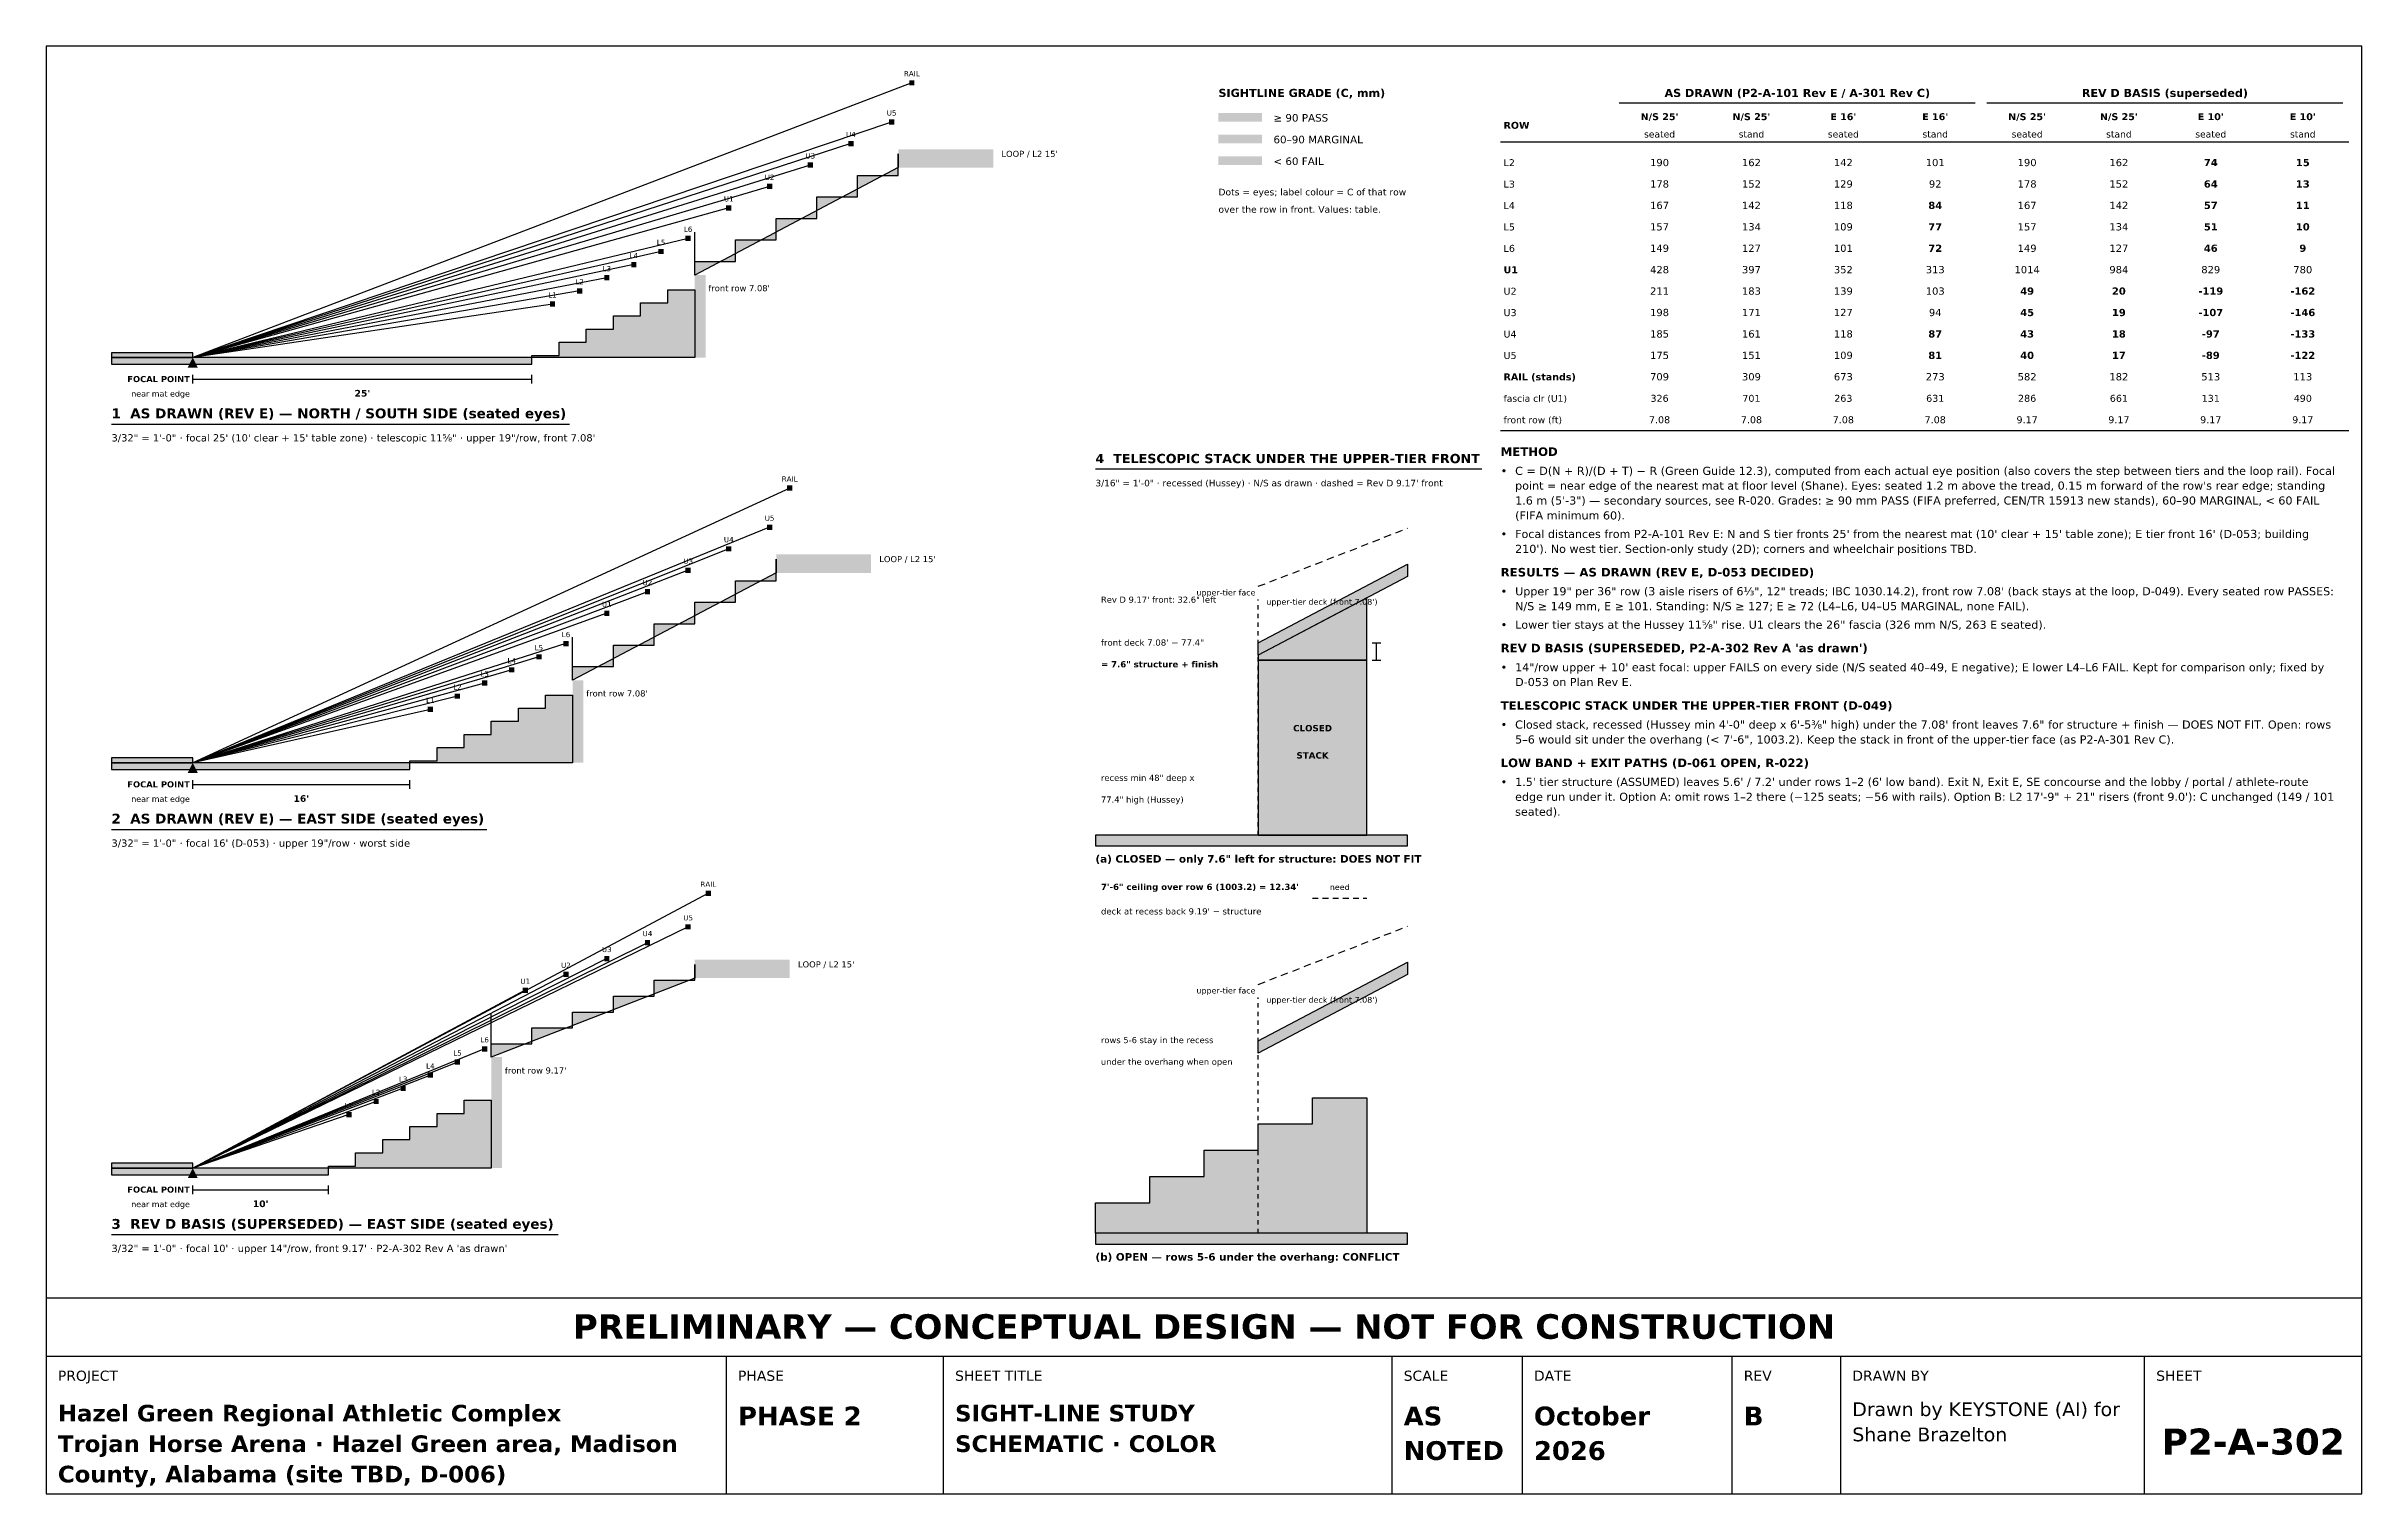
# Model space of a CAD drawing. Header units: inches. Extents: x 0.5 to 16.5, y 0.5 to 10.5.
import ezdxf
from ezdxf.enums import TextEntityAlignment as Align

# ---------------------------------------------------------------- set-up
doc = ezdxf.new("R2010")
doc.units = ezdxf.units.IN
doc.header["$MEASUREMENT"] = 0
for name, color, linetype in [('A-ANNO-TEXT', 7, 'Continuous'), ('A-SITE-CUTL', 7, 'Continuous'), ('A-SITE-FILL', 7, 'Continuous'), ('A-SITE-IDEN', 7, 'Continuous'), ('A-SITE-SLIN', 7, 'Continuous'), ('G-ANNO-TTLB', 7, 'Continuous')]:
    doc.layers.add(name, color=color, linetype=linetype)
doc.styles.add('KS-BOLD', font='DejaVuSans-Bold.ttf')
doc.styles.add('KS-REG', font='DejaVuSans.ttf')

msp = doc.modelspace()

# ---------------------------------------------------------------- hatches: boundary and pattern name
at = {"layer": 'A-SITE-CUTL', "true_color": 0xa7b3c3}
for points in [[(4.981, 9.014), (5.262, 9.014), (5.262, 9.162), (5.544, 9.162), (5.544, 9.311), (5.825, 9.311), (5.825, 9.459), (6.106, 9.459), (6.106, 9.608), (6.387, 9.608), (6.387, 9.756), (6.387, 9.662), (4.981, 8.92)], [(4.137, 6.214), (4.419, 6.214), (4.419, 6.362), (4.7, 6.362), (4.7, 6.511), (4.981, 6.511), (4.981, 6.659), (5.262, 6.659), (5.262, 6.808), (5.544, 6.808), (5.544, 6.956), (5.544, 6.862), (4.137, 6.12)], [(8.875, 6.378), (9.906, 6.922), (9.906, 6.838), (8.875, 6.294)], [(8.875, 3.628), (9.906, 4.172), (9.906, 4.088), (8.875, 3.544)], [(3.575, 3.609), (3.856, 3.609), (3.856, 3.719), (4.137, 3.719), (4.137, 3.828), (4.419, 3.828), (4.419, 3.937), (4.7, 3.937), (4.7, 4.047), (4.981, 4.047), (4.981, 4.156), (4.981, 4.062), (3.575, 3.516)]]:
    msp.add_hatch(color=7, dxfattribs=at).paths.add_polyline_path(points)
at = {"layer": 'A-SITE-CUTL', "true_color": 0x3c3c3c}
for points in [[(6.387, 9.662), (7.044, 9.662), (7.044, 9.756), (6.387, 9.756)], [(4.981, 8.35), (5.056, 8.35), (5.056, 8.92), (4.981, 8.92)], [(5.544, 6.862), (6.2, 6.862), (6.2, 6.956), (5.544, 6.956)], [(4.137, 5.55), (4.212, 5.55), (4.212, 6.12), (4.137, 6.12)], [(4.981, 4.062), (5.637, 4.062), (5.637, 4.156), (4.981, 4.156)], [(3.575, 2.75), (3.65, 2.75), (3.65, 3.516), (3.575, 3.516)]]:
    msp.add_hatch(color=7, dxfattribs=at).paths.add_polyline_path(points)
at = {"layer": 'A-SITE-CUTL', "true_color": 0xd88a8a}
for points in [[(3.856, 8.35), (3.856, 8.364), (4.044, 8.364), (4.044, 8.455), (4.231, 8.455), (4.231, 8.546), (4.419, 8.546), (4.419, 8.637), (4.606, 8.637), (4.606, 8.727), (4.794, 8.727), (4.794, 8.818), (4.981, 8.818), (4.981, 8.35)], [(3.012, 5.55), (3.012, 5.564), (3.2, 5.564), (3.2, 5.655), (3.387, 5.655), (3.387, 5.746), (3.575, 5.746), (3.575, 5.837), (3.762, 5.837), (3.762, 5.927), (3.95, 5.927), (3.95, 6.018), (4.137, 6.018), (4.137, 5.55)], [(2.45, 2.75), (2.45, 2.764), (2.637, 2.764), (2.637, 2.855), (2.825, 2.855), (2.825, 2.946), (3.012, 2.946), (3.012, 3.037), (3.2, 3.037), (3.2, 3.127), (3.387, 3.127), (3.387, 3.218), (3.575, 3.218), (3.575, 2.75)], [(7.75, 2.3), (7.75, 2.51), (8.125, 2.51), (8.125, 2.691), (8.5, 2.691), (8.5, 2.873), (8.875, 2.873), (8.875, 3.055), (9.25, 3.055), (9.25, 3.236), (9.625, 3.236), (9.625, 2.3)]]:
    msp.add_hatch(color=7, dxfattribs=at).paths.add_polyline_path(points)
at = {"layer": 'A-SITE-CUTL', "true_color": 0xb9b9b9}
msp.add_hatch(color=7, dxfattribs=at).paths.add_polyline_path([(8.875, 5.05), (9.625, 5.05), (9.625, 6.259), (8.875, 6.259)])
at = {"layer": 'A-SITE-FILL', "true_color": 0xc8693a}
for points in [[(6.387, 9.756), (7.044, 9.756), (7.044, 9.789), (6.387, 9.789)], [(5.544, 6.956), (6.2, 6.956), (6.2, 6.989), (5.544, 6.989)], [(4.981, 4.156), (5.637, 4.156), (5.637, 4.189), (4.981, 4.189)]]:
    msp.add_hatch(color=7, dxfattribs=at).paths.add_polyline_path(points)
at = {"layer": 'A-SITE-FILL', "true_color": 0xc9a227}
for points in [[(0.95, 8.35), (1.512, 8.35), (1.512, 8.383), (0.95, 8.383)], [(0.95, 5.55), (1.512, 5.55), (1.512, 5.583), (0.95, 5.583)], [(0.95, 2.75), (1.512, 2.75), (1.512, 2.783), (0.95, 2.783)]]:
    msp.add_hatch(color=7, dxfattribs=at).paths.add_polyline_path(points)
at = {"layer": 'A-SITE-FILL', "true_color": 0xd9b77e}
for points in [[(0.95, 8.303), (3.856, 8.303), (3.856, 8.35), (0.95, 8.35)], [(0.95, 5.503), (3.012, 5.503), (3.012, 5.55), (0.95, 5.55)], [(7.75, 4.975), (9.906, 4.975), (9.906, 5.05), (7.75, 5.05)], [(0.95, 2.703), (2.45, 2.703), (2.45, 2.75), (0.95, 2.75)], [(7.75, 2.225), (9.906, 2.225), (9.906, 2.3), (7.75, 2.3)]]:
    msp.add_hatch(color=7, dxfattribs=at).paths.add_polyline_path(points)
at = {"layer": 'A-SITE-FILL', "true_color": 0xf3d9a4}
msp.add_hatch(color=7, dxfattribs=at).paths.add_polyline_path([(8.875, 6.259), (9.625, 6.259), (9.625, 6.69), (8.875, 6.294)])
at = {"layer": 'A-SITE-SLIN', "true_color": 0x2b2b2b}
for points in [[(6.463, 10.23), (6.499, 10.23), (6.499, 10.266), (6.463, 10.266)], [(6.323, 9.959), (6.359, 9.959), (6.359, 9.995), (6.323, 9.995)], [(8.6, 9.98), (8.9, 9.98), (8.9, 10.04), (8.6, 10.04)], [(6.042, 9.81), (6.078, 9.81), (6.078, 9.846), (6.042, 9.846)], [(5.761, 9.662), (5.797, 9.662), (5.797, 9.698), (5.761, 9.698)], [(5.48, 9.514), (5.516, 9.514), (5.516, 9.55), (5.48, 9.55)], [(5.198, 9.365), (5.234, 9.365), (5.234, 9.401), (5.198, 9.401)], [(4.917, 9.155), (4.953, 9.155), (4.953, 9.191), (4.917, 9.191)], [(4.542, 8.974), (4.578, 8.974), (4.578, 9.01), (4.542, 9.01)], [(4.73, 9.064), (4.766, 9.064), (4.766, 9.1), (4.73, 9.1)], [(4.167, 8.792), (4.203, 8.792), (4.203, 8.828), (4.167, 8.828)], [(4.355, 8.883), (4.391, 8.883), (4.391, 8.919), (4.355, 8.919)], [(3.98, 8.701), (4.016, 8.701), (4.016, 8.737), (3.98, 8.737)], [(5.619, 7.43), (5.655, 7.43), (5.655, 7.466), (5.619, 7.466)], [(5.198, 7.01), (5.234, 7.01), (5.234, 7.046), (5.198, 7.046)], [(5.48, 7.159), (5.516, 7.159), (5.516, 7.195), (5.48, 7.195)], [(4.917, 6.862), (4.953, 6.862), (4.953, 6.898), (4.917, 6.898)], [(4.636, 6.714), (4.672, 6.714), (4.672, 6.75), (4.636, 6.75)], [(4.355, 6.565), (4.391, 6.565), (4.391, 6.601), (4.355, 6.601)], [(3.886, 6.264), (3.922, 6.264), (3.922, 6.3), (3.886, 6.3)], [(4.073, 6.355), (4.109, 6.355), (4.109, 6.391), (4.073, 6.391)], [(3.511, 6.083), (3.547, 6.083), (3.547, 6.119), (3.511, 6.119)], [(3.698, 6.174), (3.734, 6.174), (3.734, 6.21), (3.698, 6.21)], [(3.136, 5.901), (3.172, 5.901), (3.172, 5.937), (3.136, 5.937)], [(3.323, 5.992), (3.359, 5.992), (3.359, 6.028), (3.323, 6.028)], [(5.057, 4.63), (5.093, 4.63), (5.093, 4.666), (5.057, 4.666)], [(3.792, 3.96), (3.828, 3.96), (3.828, 3.996), (3.792, 3.996)], [(2.573, 3.101), (2.609, 3.101), (2.609, 3.137), (2.573, 3.137)]]:
    msp.add_hatch(color=7, dxfattribs=at).paths.add_polyline_path(points)
at = {"layer": 'A-SITE-SLIN', "true_color": 0xd9822b}
for points in [[(8.6, 9.83), (8.9, 9.83), (8.9, 9.89), (8.6, 9.89)], [(2.761, 3.192), (2.797, 3.192), (2.797, 3.228), (2.761, 3.228)], [(2.948, 3.283), (2.984, 3.283), (2.984, 3.319), (2.948, 3.319)]]:
    msp.add_hatch(color=7, dxfattribs=at).paths.add_polyline_path(points)
at = {"layer": 'A-SITE-SLIN', "true_color": 0xcc0000}
for points in [[(8.6, 9.68), (8.9, 9.68), (8.9, 9.74), (8.6, 9.74)], [(1.477, 8.28), (1.547, 8.28), (1.512, 8.35)], [(1.477, 5.48), (1.547, 5.48), (1.512, 5.55)], [(4.636, 4.289), (4.672, 4.289), (4.672, 4.325), (4.636, 4.325)], [(4.917, 4.398), (4.953, 4.398), (4.953, 4.434), (4.917, 4.434)], [(4.355, 4.179), (4.391, 4.179), (4.391, 4.215), (4.355, 4.215)], [(4.073, 4.07), (4.109, 4.07), (4.109, 4.106), (4.073, 4.106)], [(3.511, 3.555), (3.547, 3.555), (3.547, 3.591), (3.511, 3.591)], [(3.136, 3.374), (3.172, 3.374), (3.172, 3.41), (3.136, 3.41)], [(3.323, 3.464), (3.359, 3.464), (3.359, 3.5), (3.323, 3.5)], [(1.477, 2.68), (1.547, 2.68), (1.512, 2.75)]]:
    msp.add_hatch(color=7, dxfattribs=at).paths.add_polyline_path(points)

# ---------------------------------------------------------------- linework, layer by layer
at = {"layer": 'A-ANNO-TEXT'}
for p, q in [((11.37, 10.11), (13.83, 10.11)), ((13.91, 10.11), (16.37, 10.11)), ((10.55, 9.84), (16.41, 9.84)), ((0.95, 7.89), (4.115, 7.89)), ((10.55, 7.846), (16.41, 7.846)), ((7.75, 7.58), (10.419, 7.58)), ((0.95, 5.09), (3.545, 5.09)), ((0.95, 2.29), (4.036, 2.29))]:
    msp.add_line(p, q, dxfattribs=at)
at = {"layer": 'A-SITE-CUTL'}
for p, q in [((4.981, 9.014), (4.981, 9.217)), ((4.137, 6.214), (4.137, 6.417)), ((3.575, 3.609), (3.575, 3.812))]:
    msp.add_line(p, q, dxfattribs=at)
for points in [[(4.981, 9.014), (5.262, 9.014), (5.262, 9.162), (5.544, 9.162), (5.544, 9.311), (5.825, 9.311), (5.825, 9.459), (6.106, 9.459), (6.106, 9.608), (6.387, 9.608), (6.387, 9.756), (6.387, 9.662), (4.981, 8.92)], [(3.856, 8.35), (3.856, 8.364), (4.044, 8.364), (4.044, 8.455), (4.231, 8.455), (4.231, 8.546), (4.419, 8.546), (4.419, 8.637), (4.606, 8.637), (4.606, 8.727), (4.794, 8.727), (4.794, 8.818), (4.981, 8.818), (4.981, 8.35)], [(4.137, 6.214), (4.419, 6.214), (4.419, 6.362), (4.7, 6.362), (4.7, 6.511), (4.981, 6.511), (4.981, 6.659), (5.262, 6.659), (5.262, 6.808), (5.544, 6.808), (5.544, 6.956), (5.544, 6.862), (4.137, 6.12)], [(8.875, 6.378), (9.906, 6.922), (9.906, 6.838), (8.875, 6.294)], [(8.875, 5.05), (9.625, 5.05), (9.625, 6.259), (8.875, 6.259)], [(3.012, 5.55), (3.012, 5.564), (3.2, 5.564), (3.2, 5.655), (3.387, 5.655), (3.387, 5.746), (3.575, 5.746), (3.575, 5.837), (3.762, 5.837), (3.762, 5.927), (3.95, 5.927), (3.95, 6.018), (4.137, 6.018), (4.137, 5.55)], [(8.875, 3.628), (9.906, 4.172), (9.906, 4.088), (8.875, 3.544)], [(3.575, 3.609), (3.856, 3.609), (3.856, 3.719), (4.137, 3.719), (4.137, 3.828), (4.419, 3.828), (4.419, 3.937), (4.7, 3.937), (4.7, 4.047), (4.981, 4.047), (4.981, 4.156), (4.981, 4.062), (3.575, 3.516)], [(2.45, 2.75), (2.45, 2.764), (2.637, 2.764), (2.637, 2.855), (2.825, 2.855), (2.825, 2.946), (3.012, 2.946), (3.012, 3.037), (3.2, 3.037), (3.2, 3.127), (3.387, 3.127), (3.387, 3.218), (3.575, 3.218), (3.575, 2.75)], [(7.75, 2.3), (7.75, 2.51), (8.125, 2.51), (8.125, 2.691), (8.5, 2.691), (8.5, 2.873), (8.875, 2.873), (8.875, 3.055), (9.25, 3.055), (9.25, 3.236), (9.625, 3.236), (9.625, 2.3)]]:
    msp.add_lwpolyline(points, close=True, dxfattribs=at)
at = {"layer": 'A-SITE-FILL'}
for points in [[(0.95, 8.35), (1.512, 8.35), (1.512, 8.383), (0.95, 8.383)], [(0.95, 8.303), (3.856, 8.303), (3.856, 8.35), (0.95, 8.35)], [(8.875, 6.259), (9.625, 6.259), (9.625, 6.69), (8.875, 6.294)], [(0.95, 5.55), (1.512, 5.55), (1.512, 5.583), (0.95, 5.583)], [(0.95, 5.503), (3.012, 5.503), (3.012, 5.55), (0.95, 5.55)], [(7.75, 4.975), (9.906, 4.975), (9.906, 5.05), (7.75, 5.05)], [(0.95, 2.75), (1.512, 2.75), (1.512, 2.783), (0.95, 2.783)], [(0.95, 2.703), (2.45, 2.703), (2.45, 2.75), (0.95, 2.75)], [(7.75, 2.225), (9.906, 2.225), (9.906, 2.3), (7.75, 2.3)]]:
    msp.add_lwpolyline(points, close=True, dxfattribs=at)
at = {"layer": 'A-SITE-IDEN'}
for p, q in [((1.512, 8.17), (1.512, 8.23)), ((1.512, 8.2), (3.856, 8.2)), ((3.856, 8.17), (3.856, 8.23)), ((8.875, 6.67), (8.875, 6.678)), ((8.875, 6.61), (8.875, 6.64)), ((8.875, 6.55), (8.875, 6.58)), ((8.875, 6.49), (8.875, 6.52)), ((8.875, 6.43), (8.875, 6.46)), ((8.875, 6.37), (8.875, 6.4)), ((8.875, 6.31), (8.875, 6.34)), ((8.875, 6.25), (8.875, 6.28)), ((9.661, 6.378), (9.721, 6.378)), ((9.661, 6.259), (9.721, 6.259)), ((9.691, 6.259), (9.691, 6.378)), ((8.875, 6.19), (8.875, 6.22)), ((8.875, 6.13), (8.875, 6.16)), ((8.875, 6.07), (8.875, 6.1)), ((8.875, 6.01), (8.875, 6.04)), ((8.875, 5.95), (8.875, 5.98)), ((8.875, 5.89), (8.875, 5.92)), ((8.875, 5.83), (8.875, 5.86)), ((8.875, 5.77), (8.875, 5.8)), ((8.875, 5.71), (8.875, 5.74)), ((8.875, 5.65), (8.875, 5.68)), ((8.875, 5.59), (8.875, 5.62)), ((8.875, 5.53), (8.875, 5.56)), ((8.875, 5.47), (8.875, 5.5)), ((1.512, 5.37), (1.512, 5.43)), ((1.512, 5.4), (3.012, 5.4)), ((3.012, 5.37), (3.012, 5.43)), ((8.875, 5.41), (8.875, 5.44)), ((8.875, 5.35), (8.875, 5.38)), ((8.875, 5.29), (8.875, 5.32)), ((8.875, 5.23), (8.875, 5.26)), ((8.875, 5.17), (8.875, 5.2)), ((8.875, 5.11), (8.875, 5.14)), ((8.875, 5.05), (8.875, 5.08)), ((8.875, 3.92), (8.875, 3.928)), ((8.875, 3.86), (8.875, 3.89)), ((8.875, 3.8), (8.875, 3.83)), ((8.875, 3.74), (8.875, 3.77)), ((8.875, 3.68), (8.875, 3.71)), ((8.875, 3.62), (8.875, 3.65)), ((8.875, 3.56), (8.875, 3.59)), ((8.875, 3.5), (8.875, 3.53)), ((8.875, 3.44), (8.875, 3.47)), ((8.875, 3.38), (8.875, 3.41)), ((8.875, 3.32), (8.875, 3.35)), ((8.875, 3.26), (8.875, 3.29)), ((8.875, 3.2), (8.875, 3.23)), ((8.875, 3.14), (8.875, 3.17)), ((8.875, 3.08), (8.875, 3.11)), ((8.875, 3.02), (8.875, 3.05)), ((8.875, 2.96), (8.875, 2.99)), ((8.875, 2.9), (8.875, 2.93)), ((8.875, 2.84), (8.875, 2.87)), ((8.875, 2.78), (8.875, 2.81)), ((8.875, 2.72), (8.875, 2.75)), ((1.512, 2.57), (1.512, 2.63)), ((1.512, 2.6), (2.45, 2.6)), ((2.45, 2.57), (2.45, 2.63)), ((8.875, 2.66), (8.875, 2.69)), ((8.875, 2.6), (8.875, 2.63)), ((8.875, 2.54), (8.875, 2.57)), ((8.875, 2.48), (8.875, 2.51)), ((8.875, 2.42), (8.875, 2.45)), ((8.875, 2.36), (8.875, 2.39)), ((8.875, 2.3), (8.875, 2.33))]:
    msp.add_line(p, q, dxfattribs=at)
at = {"layer": 'A-SITE-SLIN'}
for p, q in [((6.481, 10.248), (1.512, 8.35)), ((6.341, 9.977), (1.512, 8.35)), ((6.06, 9.828), (1.512, 8.35)), ((5.779, 9.68), (1.512, 8.35)), ((5.498, 9.532), (1.512, 8.35)), ((5.216, 9.383), (1.512, 8.35)), ((4.935, 9.173), (1.512, 8.35)), ((4.748, 9.082), (1.512, 8.35)), ((4.56, 8.992), (1.512, 8.35)), ((4.373, 8.901), (1.512, 8.35)), ((4.185, 8.81), (1.512, 8.35)), ((3.998, 8.719), (1.512, 8.35)), ((5.637, 7.448), (1.512, 5.55)), ((5.498, 7.177), (1.512, 5.55)), ((9.588, 7.046), (9.635, 7.064)), ((9.667, 7.077), (9.714, 7.095)), ((9.746, 7.108), (9.793, 7.126)), ((9.826, 7.138), (9.872, 7.157)), ((9.905, 7.169), (9.906, 7.17)), ((5.216, 7.028), (1.512, 5.55)), ((4.935, 6.88), (1.512, 5.55)), ((9.192, 6.892), (9.238, 6.91)), ((9.271, 6.923), (9.318, 6.941)), ((9.35, 6.954), (9.397, 6.972)), ((9.43, 6.984), (9.476, 7.003)), ((9.509, 7.015), (9.555, 7.033)), ((4.654, 6.732), (1.512, 5.55)), ((8.875, 6.769), (8.922, 6.787)), ((8.954, 6.8), (9.001, 6.818)), ((9.033, 6.83), (9.08, 6.848)), ((9.113, 6.861), (9.159, 6.879)), ((4.373, 6.583), (1.512, 5.55)), ((4.091, 6.373), (1.512, 5.55)), ((3.904, 6.282), (1.512, 5.55)), ((3.716, 6.192), (1.512, 5.55)), ((3.529, 6.101), (1.512, 5.55)), ((3.341, 6.01), (1.512, 5.55)), ((3.154, 5.919), (1.512, 5.55)), ((5.075, 4.648), (1.512, 2.75)), ((9.25, 4.614), (9.29, 4.614)), ((9.32, 4.614), (9.36, 4.614)), ((9.39, 4.614), (9.43, 4.614)), ((9.46, 4.614), (9.5, 4.614)), ((9.53, 4.614), (9.57, 4.614)), ((9.6, 4.614), (9.625, 4.614)), ((4.935, 4.416), (1.512, 2.75)), ((9.667, 4.327), (9.714, 4.345)), ((9.746, 4.358), (9.793, 4.376)), ((9.826, 4.388), (9.872, 4.407)), ((9.905, 4.419), (9.906, 4.42)), ((4.654, 4.307), (1.512, 2.75)), ((4.373, 4.197), (1.512, 2.75)), ((9.192, 4.142), (9.238, 4.16)), ((9.271, 4.173), (9.318, 4.191)), ((9.35, 4.204), (9.397, 4.222)), ((9.43, 4.234), (9.476, 4.253)), ((9.509, 4.265), (9.555, 4.283)), ((9.588, 4.296), (9.635, 4.314)), ((4.091, 4.088), (1.512, 2.75)), ((8.875, 4.019), (8.922, 4.037)), ((8.954, 4.05), (9.001, 4.068)), ((9.033, 4.08), (9.08, 4.098)), ((9.113, 4.111), (9.159, 4.129)), ((3.81, 3.978), (1.512, 2.75)), ((3.529, 3.573), (1.512, 2.75)), ((3.341, 3.482), (1.512, 2.75)), ((3.154, 3.392), (1.512, 2.75)), ((2.966, 3.301), (1.512, 2.75)), ((2.779, 3.21), (1.512, 2.75)), ((2.591, 3.119), (1.512, 2.75))]:
    msp.add_line(p, q, dxfattribs=at)
at = {"layer": 'G-ANNO-TTLB'}
for p, q in [((0.5, 1.45), (16.5, 1.45)), ((5.2, 0.5), (5.2, 1.45)), ((6.7, 0.5), (6.7, 1.45)), ((9.8, 0.5), (9.8, 1.45)), ((10.7, 0.5), (10.7, 1.45)), ((12.15, 0.5), (12.15, 1.45)), ((12.9, 0.5), (12.9, 1.45)), ((15, 0.5), (15, 1.45))]:
    msp.add_line(p, q, dxfattribs=at)
for points in [[(0.5, 0.5), (16.5, 0.5), (16.5, 10.5), (0.5, 10.5)], [(0.5, 1.45), (16.5, 1.45), (16.5, 1.85), (0.5, 1.85)]]:
    msp.add_lwpolyline(points, close=True, dxfattribs=at)

# ---------------------------------------------------------------- texts
at = {"layer": 'A-ANNO-TEXT'}
for s, height, style, p in [('SIGHTLINE GRADE (C, mm)', 0.056, 'KS-BOLD', (8.6, 10.15)), ('≥ 90 PASS', 0.052, 'KS-REG', (8.98, 9.98)), ('ROW', 0.048, 'KS-BOLD', (10.57, 9.93)), ('60–90 MARGINAL', 0.052, 'KS-REG', (8.98, 9.83)), ('< 60 FAIL', 0.052, 'KS-REG', (8.98, 9.68)), ('L2', 0.048, 'KS-REG', (10.57, 9.672)), ('Dots = eyes; label colour = C of that row', 0.046, 'KS-REG', (8.6, 9.47)), ('L3', 0.048, 'KS-REG', (10.57, 9.524)), ('over the row in front. Values: table.', 0.046, 'KS-REG', (8.6, 9.35)), ('L4', 0.048, 'KS-REG', (10.57, 9.376)), ('L5', 0.048, 'KS-REG', (10.57, 9.228)), ('L6', 0.048, 'KS-REG', (10.57, 9.08)), ('U1', 0.048, 'KS-BOLD', (10.57, 8.932)), ('U2', 0.048, 'KS-REG', (10.57, 8.784)), ('U3', 0.048, 'KS-REG', (10.57, 8.636)), ('U4', 0.048, 'KS-REG', (10.57, 8.488)), ('U5', 0.048, 'KS-REG', (10.57, 8.34)), ('RAIL (stands)', 0.048, 'KS-BOLD', (10.57, 8.192)), ('fascia clr (U1)', 0.046, 'KS-REG', (10.57, 8.044)), ('front row (ft)', 0.046, 'KS-REG', (10.57, 7.896)), ('4  TELESCOPIC STACK UNDER THE UPPER-TIER FRONT', 0.064, 'KS-BOLD', (7.75, 7.62)), ('METHOD', 0.059, 'KS-BOLD', (10.55, 7.67)), ('•', 0.056, 'KS-REG', (10.55, 7.539)), ('C = D(N + R)/(D + T) − R (Green Guide 12.3), computed from each actual eye position (also covers the step between tiers and the loop rail). Focal', 0.056, 'KS-REG', (10.65, 7.539)), ('3/16" = 1\'-0" · recessed (Hussey) · N/S as drawn · dashed = Rev D 9.17\' front', 0.045, 'KS-REG', (7.75, 7.46)), ("point = near edge of the nearest mat at floor level (Shane). Eyes: seated 1.2 m above the tread, 0.15 m forward of the row's rear edge; standing", 0.056, 'KS-REG', (10.65, 7.437)), ('1.6 m (5\'-3") — secondary sources, see R-020. Grades: ≥ 90 mm PASS (FIFA preferred, CEN/TR 15913 new stands), 60–90 MARGINAL, < 60 FAIL', 0.056, 'KS-REG', (10.65, 7.334)), ('(FIFA minimum 60).', 0.056, 'KS-REG', (10.65, 7.231)), ('•', 0.056, 'KS-REG', (10.55, 7.103)), ("210'). No west tier. Section-only study (2D); corners and wheelchair positions TBD.", 0.056, 'KS-REG', (10.65, 7)), ("Focal distances from P2-A-101 Rev E: N and S tier fronts 25' from the nearest mat (10' clear + 15' table zone); E tier front 16' (D-053; building", 0.056, 'KS-REG', (10.65, 7.103)), ('RESULTS — AS DRAWN (REV E, D-053 DECIDED)', 0.059, 'KS-BOLD', (10.55, 6.837)), ('•', 0.056, 'KS-REG', (10.55, 6.707)), ('Upper 19" per 36" row (3 aisle risers of 6⅓", 12" treads; IBC 1030.14.2), front row 7.08\' (back stays at the loop, D-049). Every seated row PASSES:', 0.056, 'KS-REG', (10.65, 6.707)), ('Rev D 9.17\' front: 32.6" left', 0.042, 'KS-REG', (7.788, 6.656)), ("upper-tier deck (front 7.08')", 0.04, 'KS-REG', (8.931, 6.642)), ('N/S ≥ 149 mm, E ≥ 101. Standing: N/S ≥ 127; E ≥ 72 (L4–L6, U4–U5 MARGINAL, none FAIL).', 0.056, 'KS-REG', (10.65, 6.604)), ('front deck 7.08\' − 77.4"', 0.043, 'KS-REG', (7.788, 6.359)), ('•', 0.056, 'KS-REG', (10.55, 6.476)), ('Lower tier stays at the Hussey 11⅝" rise. U1 clears the 26" fascia (326 mm N/S, 263 E seated).', 0.056, 'KS-REG', (10.65, 6.476)), ('= 7.6" structure + finish', 0.043, 'KS-BOLD', (7.788, 6.209)), ("REV D BASIS (SUPERSEDED, P2-A-302 Rev A 'as drawn')", 0.059, 'KS-BOLD', (10.55, 6.313)), ('14"/row upper + 10\' east focal: upper FAILS on every side (N/S seated 40–49, E negative); E lower L4–L6 FAIL. Kept for comparison only; fixed by', 0.056, 'KS-REG', (10.65, 6.182)), ('•', 0.056, 'KS-REG', (10.55, 6.182)), ('D-053 on Plan Rev E.', 0.056, 'KS-REG', (10.65, 6.08)), ('TELESCOPIC STACK UNDER THE UPPER-TIER FRONT (D-049)', 0.059, 'KS-BOLD', (10.55, 5.916)), ('•', 0.056, 'KS-REG', (10.55, 5.786)), ('Closed stack, recessed (Hussey min 4\'-0" deep x 6\'-5⅜" high) under the 7.08\' front leaves 7.6" for structure + finish — DOES NOT FIT. Open: rows', 0.056, 'KS-REG', (10.65, 5.786)), ('5–6 would sit under the overhang (< 7\'-6", 1003.2). Keep the stack in front of the upper-tier face (as P2-A-301 Rev C).', 0.056, 'KS-REG', (10.65, 5.683)), ('recess min 48" deep x', 0.042, 'KS-REG', (7.788, 5.425)), ('LOW BAND + EXIT PATHS (D-061 OPEN, R-022)', 0.059, 'KS-BOLD', (10.55, 5.52)), ("1.5' tier structure (ASSUMED) leaves 5.6' / 7.2' under rows 1–2 (6' low band). Exit N, Exit E, SE concourse and the lobby / portal / athlete-route", 0.056, 'KS-REG', (10.65, 5.39)), ('77.4" high (Hussey)', 0.042, 'KS-REG', (7.788, 5.275)), ('•', 0.056, 'KS-REG', (10.55, 5.39)), ('edge run under it. Option A: omit rows 1–2 there (−125 seats; −56 with rails). Option B: L2 17\'-9" + 21" risers (front 9.0\'): C unchanged (149 / 101', 0.056, 'KS-REG', (10.65, 5.287)), ('seated).', 0.056, 'KS-REG', (10.65, 5.184)), ('(a) CLOSED — only 7.6" left for structure: DOES NOT FIT', 0.052, 'KS-BOLD', (7.75, 4.86)), ('7\'-6" ceiling over row 6 (1003.2) = 12.34\'', 0.043, 'KS-BOLD', (7.788, 4.671)), ("deck at recess back 9.19' − structure", 0.043, 'KS-REG', (7.788, 4.502)), ("upper-tier deck (front 7.08')", 0.04, 'KS-REG', (8.931, 3.892)), ('rows 5-6 stay in the recess', 0.042, 'KS-REG', (7.788, 3.613)), ('under the overhang when open', 0.042, 'KS-REG', (7.788, 3.463)), ('(b) OPEN — rows 5-6 under the overhang: CONFLICT', 0.052, 'KS-BOLD', (7.75, 2.11))]:
    msp.add_text(s, height=height, dxfattribs=dict(at, style=style)).set_placement(p)
for s, height, style, p in [('AS DRAWN (P2-A-101 Rev E / A-301 Rev C)', 0.056, 'KS-BOLD', (12.6, 10.15)), ('REV D BASIS (superseded)', 0.056, 'KS-BOLD', (15.14, 10.15)), ("N/S 25'", 0.048, 'KS-BOLD', (11.648, 9.99)), ("N/S 25'", 0.048, 'KS-BOLD', (12.283, 9.99)), ("E 16'", 0.048, 'KS-BOLD', (12.918, 9.99)), ("E 16'", 0.048, 'KS-BOLD', (13.553, 9.99)), ("N/S 25'", 0.048, 'KS-BOLD', (14.188, 9.99)), ("N/S 25'", 0.048, 'KS-BOLD', (14.822, 9.99)), ("E 10'", 0.048, 'KS-BOLD', (15.457, 9.99)), ("E 10'", 0.048, 'KS-BOLD', (16.093, 9.99)), ('seated', 0.046, 'KS-REG', (11.648, 9.87)), ('stand', 0.046, 'KS-REG', (12.283, 9.87)), ('seated', 0.046, 'KS-REG', (12.918, 9.87)), ('stand', 0.046, 'KS-REG', (13.553, 9.87)), ('seated', 0.046, 'KS-REG', (14.188, 9.87)), ('stand', 0.046, 'KS-REG', (14.822, 9.87)), ('seated', 0.046, 'KS-REG', (15.457, 9.87)), ('stand', 0.046, 'KS-REG', (16.093, 9.87)), ('190', 0.05, 'KS-REG', (11.648, 9.672)), ('162', 0.05, 'KS-REG', (12.283, 9.672)), ('142', 0.05, 'KS-REG', (12.918, 9.672)), ('101', 0.05, 'KS-REG', (13.553, 9.672)), ('190', 0.05, 'KS-REG', (14.188, 9.672)), ('162', 0.05, 'KS-REG', (14.822, 9.672)), ('74', 0.05, 'KS-BOLD', (15.457, 9.672)), ('15', 0.05, 'KS-BOLD', (16.093, 9.672)), ('178', 0.05, 'KS-REG', (11.648, 9.524)), ('152', 0.05, 'KS-REG', (12.283, 9.524)), ('129', 0.05, 'KS-REG', (12.918, 9.524)), ('92', 0.05, 'KS-REG', (13.553, 9.524)), ('178', 0.05, 'KS-REG', (14.188, 9.524)), ('152', 0.05, 'KS-REG', (14.822, 9.524)), ('64', 0.05, 'KS-BOLD', (15.457, 9.524)), ('13', 0.05, 'KS-BOLD', (16.093, 9.524)), ('167', 0.05, 'KS-REG', (11.648, 9.376)), ('142', 0.05, 'KS-REG', (12.283, 9.376)), ('118', 0.05, 'KS-REG', (12.918, 9.376)), ('84', 0.05, 'KS-BOLD', (13.553, 9.376)), ('167', 0.05, 'KS-REG', (14.188, 9.376)), ('142', 0.05, 'KS-REG', (14.822, 9.376)), ('57', 0.05, 'KS-BOLD', (15.457, 9.376)), ('11', 0.05, 'KS-BOLD', (16.093, 9.376)), ('157', 0.05, 'KS-REG', (11.648, 9.228)), ('149', 0.05, 'KS-REG', (11.648, 9.08)), ('134', 0.05, 'KS-REG', (12.283, 9.228)), ('127', 0.05, 'KS-REG', (12.283, 9.08)), ('109', 0.05, 'KS-REG', (12.918, 9.228)), ('101', 0.05, 'KS-REG', (12.918, 9.08)), ('77', 0.05, 'KS-BOLD', (13.553, 9.228)), ('72', 0.05, 'KS-BOLD', (13.553, 9.08)), ('157', 0.05, 'KS-REG', (14.188, 9.228)), ('149', 0.05, 'KS-REG', (14.188, 9.08)), ('134', 0.05, 'KS-REG', (14.822, 9.228)), ('127', 0.05, 'KS-REG', (14.822, 9.08)), ('46', 0.05, 'KS-BOLD', (15.457, 9.08)), ('51', 0.05, 'KS-BOLD', (15.457, 9.228)), ('10', 0.05, 'KS-BOLD', (16.093, 9.228)), ('9', 0.05, 'KS-BOLD', (16.093, 9.08)), ('428', 0.05, 'KS-REG', (11.648, 8.932)), ('397', 0.05, 'KS-REG', (12.283, 8.932)), ('352', 0.05, 'KS-REG', (12.918, 8.932)), ('313', 0.05, 'KS-REG', (13.553, 8.932)), ('1014', 0.05, 'KS-REG', (14.188, 8.932)), ('984', 0.05, 'KS-REG', (14.822, 8.932)), ('829', 0.05, 'KS-REG', (15.457, 8.932)), ('780', 0.05, 'KS-REG', (16.093, 8.932)), ('211', 0.05, 'KS-REG', (11.648, 8.784)), ('183', 0.05, 'KS-REG', (12.283, 8.784)), ('139', 0.05, 'KS-REG', (12.918, 8.784)), ('103', 0.05, 'KS-REG', (13.553, 8.784)), ('49', 0.05, 'KS-BOLD', (14.188, 8.784)), ('20', 0.05, 'KS-BOLD', (14.822, 8.784)), ('-119', 0.05, 'KS-BOLD', (15.457, 8.784)), ('-162', 0.05, 'KS-BOLD', (16.093, 8.784)), ('198', 0.05, 'KS-REG', (11.648, 8.636)), ('171', 0.05, 'KS-REG', (12.283, 8.636)), ('127', 0.05, 'KS-REG', (12.918, 8.636)), ('94', 0.05, 'KS-REG', (13.553, 8.636)), ('45', 0.05, 'KS-BOLD', (14.188, 8.636)), ('19', 0.05, 'KS-BOLD', (14.822, 8.636)), ('-107', 0.05, 'KS-BOLD', (15.457, 8.636)), ('-146', 0.05, 'KS-BOLD', (16.093, 8.636)), ('185', 0.05, 'KS-REG', (11.648, 8.488)), ('161', 0.05, 'KS-REG', (12.283, 8.488)), ('118', 0.05, 'KS-REG', (12.918, 8.488)), ('87', 0.05, 'KS-BOLD', (13.553, 8.488)), ('43', 0.05, 'KS-BOLD', (14.188, 8.488)), ('18', 0.05, 'KS-BOLD', (14.822, 8.488)), ('-97', 0.05, 'KS-BOLD', (15.457, 8.488)), ('-133', 0.05, 'KS-BOLD', (16.093, 8.488)), ('175', 0.05, 'KS-REG', (11.648, 8.34)), ('151', 0.05, 'KS-REG', (12.283, 8.34)), ('109', 0.05, 'KS-REG', (12.918, 8.34)), ('81', 0.05, 'KS-BOLD', (13.553, 8.34)), ('40', 0.05, 'KS-BOLD', (14.188, 8.34)), ('17', 0.05, 'KS-BOLD', (14.822, 8.34)), ('-89', 0.05, 'KS-BOLD', (15.457, 8.34)), ('-122', 0.05, 'KS-BOLD', (16.093, 8.34)), ('709', 0.05, 'KS-REG', (11.648, 8.192)), ('309', 0.05, 'KS-REG', (12.283, 8.192)), ('673', 0.05, 'KS-REG', (12.918, 8.192)), ('273', 0.05, 'KS-REG', (13.553, 8.192)), ('582', 0.05, 'KS-REG', (14.188, 8.192)), ('182', 0.05, 'KS-REG', (14.822, 8.192)), ('513', 0.05, 'KS-REG', (15.457, 8.192)), ('113', 0.05, 'KS-REG', (16.093, 8.192)), ('326', 0.048, 'KS-REG', (11.648, 8.044)), ('701', 0.048, 'KS-REG', (12.283, 8.044)), ('263', 0.048, 'KS-REG', (12.918, 8.044)), ('631', 0.048, 'KS-REG', (13.553, 8.044)), ('286', 0.048, 'KS-REG', (14.188, 8.044)), ('661', 0.048, 'KS-REG', (14.822, 8.044)), ('131', 0.048, 'KS-REG', (15.457, 8.044)), ('490', 0.048, 'KS-REG', (16.093, 8.044)), ('7.08', 0.048, 'KS-REG', (11.648, 7.896)), ('7.08', 0.048, 'KS-REG', (12.283, 7.896)), ('7.08', 0.048, 'KS-REG', (12.918, 7.896)), ('7.08', 0.048, 'KS-REG', (13.553, 7.896)), ('9.17', 0.048, 'KS-REG', (14.188, 7.896)), ('9.17', 0.048, 'KS-REG', (14.822, 7.896)), ('9.17', 0.048, 'KS-REG', (15.457, 7.896)), ('9.17', 0.048, 'KS-REG', (16.093, 7.896)), ('CLOSED', 0.044, 'KS-BOLD', (9.25, 5.767)), ('STACK', 0.044, 'KS-BOLD', (9.25, 5.579)), ('need', 0.04, 'KS-REG', (9.438, 4.671))]:
    msp.add_text(s, height=height, dxfattribs=dict(at, style=style)).set_placement(p, align=Align.CENTER)
at = {"layer": 'A-ANNO-TEXT', "style": 'KS-REG'}
for p in [(8.856, 6.706), (8.856, 3.956)]:
    msp.add_text('upper-tier face', height=0.04, dxfattribs=at).set_placement(p, align=Align.RIGHT)
at = {"layer": 'A-SITE-IDEN'}
for s, height, style, p in [('RAIL', 0.036, 'KS-REG', (6.481, 10.293)), ('U5', 0.036, 'KS-REG', (6.341, 10.022)), ('U3', 0.036, 'KS-REG', (5.779, 9.725)), ('U4', 0.036, 'KS-REG', (6.06, 9.873)), ('U2', 0.036, 'KS-REG', (5.498, 9.577)), ('U1', 0.036, 'KS-REG', (5.216, 9.428)), ('L5', 0.036, 'KS-REG', (4.748, 9.127)), ('L6', 0.036, 'KS-REG', (4.935, 9.218)), ('L3', 0.036, 'KS-REG', (4.373, 8.946)), ('L4', 0.036, 'KS-REG', (4.56, 9.037)), ('L1', 0.036, 'KS-REG', (3.998, 8.764)), ('L2', 0.036, 'KS-REG', (4.185, 8.855)), ("25'", 0.046, 'KS-BOLD', (2.684, 8.08)), ('RAIL', 0.036, 'KS-REG', (5.637, 7.493)), ('U5', 0.036, 'KS-REG', (5.498, 7.222)), ('U4', 0.036, 'KS-REG', (5.216, 7.073)), ('U3', 0.036, 'KS-REG', (4.935, 6.925)), ('U2', 0.036, 'KS-REG', (4.654, 6.777)), ('U1', 0.036, 'KS-REG', (4.373, 6.628)), ('L6', 0.036, 'KS-REG', (4.091, 6.418)), ('L4', 0.036, 'KS-REG', (3.716, 6.237)), ('L5', 0.036, 'KS-REG', (3.904, 6.327)), ('L2', 0.036, 'KS-REG', (3.341, 6.055)), ('L3', 0.036, 'KS-REG', (3.529, 6.146)), ('L1', 0.036, 'KS-REG', (3.154, 5.964)), ("16'", 0.046, 'KS-BOLD', (2.262, 5.28)), ('RAIL', 0.036, 'KS-REG', (5.075, 4.693)), ('U5', 0.036, 'KS-REG', (4.935, 4.461)), ('U4', 0.036, 'KS-REG', (4.654, 4.352)), ('U2', 0.036, 'KS-REG', (4.091, 4.133)), ('U3', 0.036, 'KS-REG', (4.373, 4.242)), ('U1', 0.036, 'KS-REG', (3.81, 4.023)), ('L5', 0.036, 'KS-REG', (3.341, 3.527)), ('L6', 0.036, 'KS-REG', (3.529, 3.618)), ('L3', 0.036, 'KS-REG', (2.966, 3.346)), ('L4', 0.036, 'KS-REG', (3.154, 3.437)), ('L1', 0.036, 'KS-REG', (2.591, 3.164)), ('L2', 0.036, 'KS-REG', (2.779, 3.255)), ("10'", 0.046, 'KS-BOLD', (1.981, 2.48))]:
    msp.add_text(s, height=height, dxfattribs=dict(at, style=style)).set_placement(p, align=Align.CENTER)
for s, height, style, p in [("LOOP / L2 15'", 0.042, 'KS-REG', (7.1, 9.736)), ("front row 7.08'", 0.042, 'KS-REG', (5.075, 8.808)), ('1  AS DRAWN (REV E) — NORTH / SOUTH SIDE (seated eyes)', 0.068, 'KS-BOLD', (0.95, 7.93)), ('3/32" = 1\'-0" · focal 25\' (10\' clear + 15\' table zone) · telescopic 11⅝" · upper 19"/row, front 7.08\'', 0.05, 'KS-REG', (0.95, 7.77)), ("LOOP / L2 15'", 0.042, 'KS-REG', (6.256, 6.936)), ("front row 7.08'", 0.042, 'KS-REG', (4.231, 6.008)), ('2  AS DRAWN (REV E) — EAST SIDE (seated eyes)', 0.068, 'KS-BOLD', (0.95, 5.13)), ('3/32" = 1\'-0" · focal 16\' (D-053) · upper 19"/row · worst side', 0.05, 'KS-REG', (0.95, 4.97)), ("LOOP / L2 15'", 0.042, 'KS-REG', (5.694, 4.136)), ("front row 9.17'", 0.042, 'KS-REG', (3.669, 3.403)), ('3  REV D BASIS (SUPERSEDED) — EAST SIDE (seated eyes)', 0.068, 'KS-BOLD', (0.95, 2.33)), ('3/32" = 1\'-0" · focal 10\' · upper 14"/row, front 9.17\' · P2-A-302 Rev A \'as drawn\'', 0.05, 'KS-REG', (0.95, 2.17))]:
    msp.add_text(s, height=height, dxfattribs=dict(at, style=style)).set_placement(p)
for s, height, style, p in [('FOCAL POINT', 0.042, 'KS-BOLD', (1.492, 8.18)), ('near mat edge', 0.04, 'KS-REG', (1.492, 8.08)), ('FOCAL POINT', 0.042, 'KS-BOLD', (1.492, 5.38)), ('near mat edge', 0.04, 'KS-REG', (1.492, 5.28)), ('FOCAL POINT', 0.042, 'KS-BOLD', (1.492, 2.58)), ('near mat edge', 0.04, 'KS-REG', (1.492, 2.48))]:
    msp.add_text(s, height=height, dxfattribs=dict(at, style=style)).set_placement(p, align=Align.RIGHT)
at = {"layer": 'G-ANNO-TTLB', "style": 'KS-BOLD'}
for s, height, p in [('PRELIMINARY — CONCEPTUAL DESIGN — NOT FOR CONSTRUCTION', 0.17, (8.5, 1.57)), ('P2-A-302', 0.18, (15.75, 0.77))]:
    msp.add_text(s, height=height, dxfattribs=at).set_placement(p, align=Align.CENTER)
at = {"layer": 'G-ANNO-TTLB'}
for s, height, style, p in [('PROJECT', 0.07, 'KS-REG', (0.58, 1.28)), ('PHASE', 0.07, 'KS-REG', (5.28, 1.28)), ('SHEET TITLE', 0.07, 'KS-REG', (6.78, 1.28)), ('SCALE', 0.07, 'KS-REG', (9.88, 1.28)), ('DATE', 0.07, 'KS-REG', (10.78, 1.28)), ('REV', 0.07, 'KS-REG', (12.23, 1.28)), ('DRAWN BY', 0.07, 'KS-REG', (12.98, 1.28)), ('SHEET', 0.07, 'KS-REG', (15.08, 1.28)), ('Drawn by KEYSTONE (AI) for', 0.095, 'KS-REG', (12.98, 1.036)), ('Hazel Green Regional Athletic Complex', 0.115, 'KS-BOLD', (0.58, 0.999)), ('PHASE 2', 0.13, 'KS-BOLD', (5.28, 0.972)), ('SIGHT-LINE STUDY', 0.115, 'KS-BOLD', (6.78, 0.999)), ('AS', 0.13, 'KS-BOLD', (9.88, 0.972)), ('October', 0.13, 'KS-BOLD', (10.78, 0.972)), ('B', 0.13, 'KS-BOLD', (12.23, 0.972)), ('Shane Brazelton', 0.095, 'KS-REG', (12.98, 0.862)), ('Trojan Horse Arena · Hazel Green area, Madison', 0.115, 'KS-BOLD', (0.58, 0.788)), ('SCHEMATIC · COLOR', 0.115, 'KS-BOLD', (6.78, 0.788)), ('NOTED', 0.13, 'KS-BOLD', (9.88, 0.733)), ('2026', 0.13, 'KS-BOLD', (10.78, 0.733)), ('County, Alabama (site TBD, D-006)', 0.115, 'KS-BOLD', (0.58, 0.578))]:
    msp.add_text(s, height=height, dxfattribs=dict(at, style=style)).set_placement(p)

doc.saveas('drawing.dxf')
